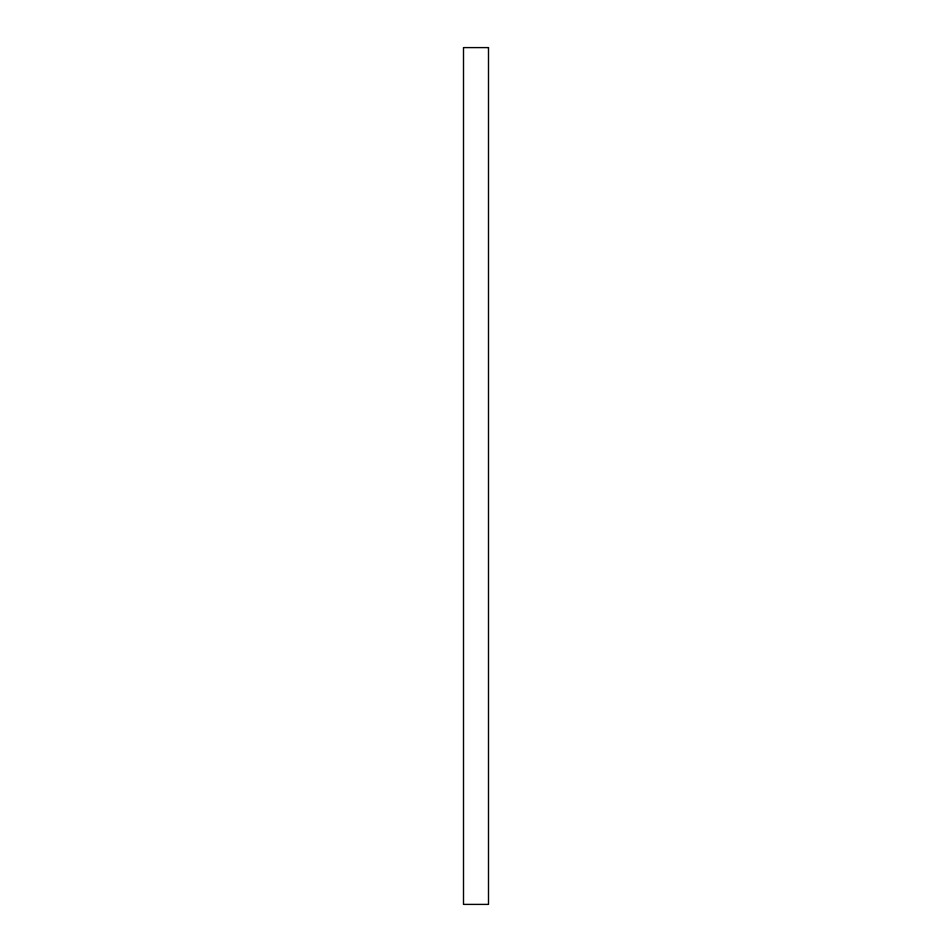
<?xml version="1.0" encoding="UTF-8"?>
<svg xmlns="http://www.w3.org/2000/svg" width="952" height="952" viewBox="0 0 952 952"><rect width="100%" height="100%" fill="white"/><g stroke="black" fill="none" stroke-linecap="round" stroke-linejoin="round"><path stroke-width="1.43" d="M488.495 47.6L463.505 47.6L463.505 904.4L488.495 904.4L488.495 47.6"/></g></svg>
